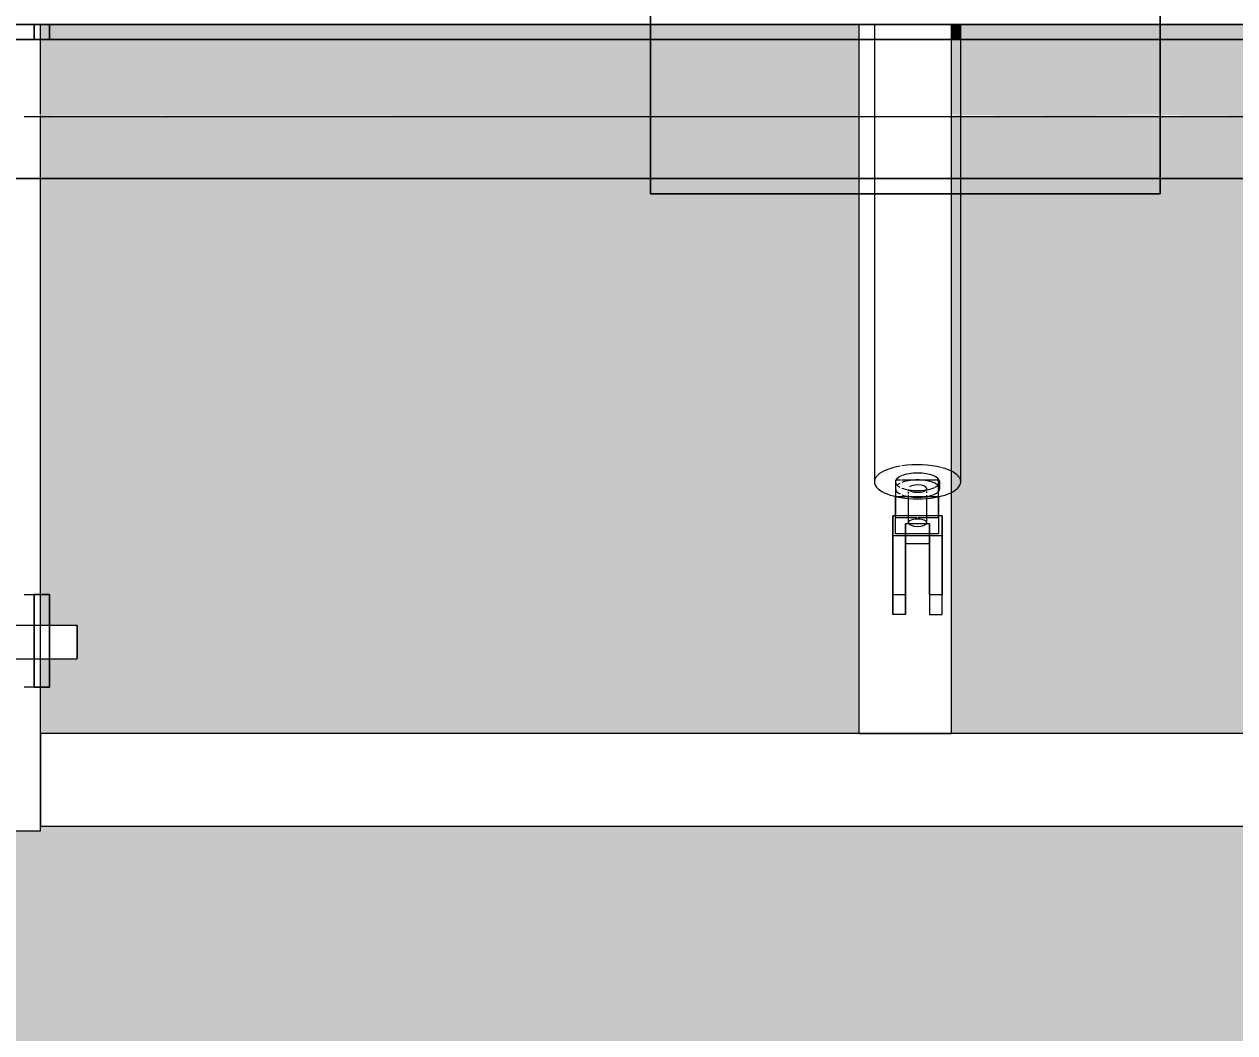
# Model space of a CAD drawing. Header units: millimetres. Extents: x 39486 to 115248, y -1987 to 27400.
# Drawn here: x 75351.9 to 75743.8, y 6134.8 to 6461.3 of the extents above; entities that cross this region are included whole.
import ezdxf

# ---------------------------------------------------------------- set-up
doc = ezdxf.new("R2010")
doc.units = ezdxf.units.MM
for name, color, linetype, lineweight in [('0-1', 7, 'Continuous', 9), ('A-ANNO-DIMS', 7, 'Continuous', 9), ('A-ANNO-DIMS-25', 7, 'Continuous', 9)]:
    doc.layers.add(name, color=color, linetype=linetype, lineweight=lineweight)
for name, color, linetype, lineweight, true_color in [('I-FURN-101', 7, 'Continuous', 9, 0xe2e2e2), ('I-FURN-14', 7, 'Continuous', 9, 0xe0e0e0), ('I-FURN-2', 7, 'Continuous', 9, 0xacacac), ('I-FURN-20', 7, 'Continuous', 9, 0xd3d3d3), ('I-FURN-3', 7, 'Continuous', 9, 0xc0c0c0), ('I-FURN-53', 7, 'Continuous', 9, 0xc3c3c3), ('I-FURN-54', 7, 'Continuous', 9, 0xaaaaaa), ('I-FURN-58', 7, 'Continuous', 9, 0xe7a7a7), ('I-FURN-61', 7, 'Continuous', 9, 0xde9d9d), ('I-FURN-63', 7, 'Continuous', 9, 0xd07474), ('I-FURN-64', 7, 'Continuous', 9, 0xe28686), ('I-FURN-67', 7, 'Continuous', 9, 0xc5c5c5), ('I-FURN-72', 7, 'Continuous', 9, 0xde8282), ('I-FURN-76', 7, 'Continuous', 9, 0xbc3939), ('I-FURN-77', 7, 'Continuous', 9, 0xd65353), ('I-FURN-80', 7, 'Continuous', 9, 0xd6d6d6), ('I-FURN-83', 7, 'Continuous', 9, 0x868686), ('I-FURN-85', 7, 'Continuous', 9, 0xc34040), ('I-FURN-88', 7, 'Continuous', 9, 0xd55252), ('I-FURN-91', 7, 'Continuous', 9, 0xd38686), ('I-FURN-92', 7, 'Continuous', 9, 0xd0d0d0), ('I-FURN-93', 7, 'Continuous', 9, 0xa0a0a0), ('I-FURN-94', 7, 'Continuous', 9, 0x787878)]:
    doc.layers.add(name, color=color, linetype=linetype, lineweight=lineweight, true_color=true_color)
doc.layers.add('I-FURN-109', color=7, linetype='Continuous', lineweight=9, true_color=0x7f7f7f, transparency=0.7)
doc.styles.add('ISOCPEUR_1', font='isocpeur.ttf', dxfattribs={"width": 0.9, "height": 62.5})
doc.dimstyles.new('ISO-2_5_0_9К_БОЛЬШОЙ_1', dxfattribs={"dimscale": 304.8, "dimtxt": 62.248823, "dimasz": 0.123031, "dimexe": 0.098425, "dimexo": 0.246063, "dimgap": 0, "dimtad": 1, "dimdec": 0, "dimrnd": 10, "dimzin": 0, "dimdsep": 46, "dimtxsty": 'ISOCPEUR_1', "dimblk1": 'OBLIQUE', "dimblk2": 'OBLIQUE', "dimsah": 1, "dimcen": 0.09, "dimdle": 0.098425, "dimazin": 0, "dimtfac": 1, "dimtdec": 4, "dimtix": 1, "dimtmove": 0, "dimatfit": 3, "dimfxl": 1, "dimtvp": 1, "dimtolj": 1, "dimtzin": 0, "dimarcsym": 2})

# ---------------------------------------------------------------- blocks, each defined once
blk = doc.blocks.new('Sports-Recreation_Goals-Nets_Unisport_Upward-Hinged-Practice-Basketball-Goall - 5_13-V51-Развертка 2_19-1')
at = {"layer": '0-1'}
for p, q in [((48450.42, 6461.19), (48450.42, 6456.34)), ((48478.42, 6456.34), (48478.42, 6461.19)), ((48450.42, 6456.34), (48450.42, 6431.87)), ((48478.42, 6431.93), (48478.42, 6456.34)), ((48450.42, 6431.87), (48450.42, 6411.33)), ((48478.42, 6411.33), (48478.42, 6431.87)), ((48175.18, 6431.43), (48377.92, 6431.43)), ((48377.92, 6431.43), (48542.92, 6431.43)), ((48542.92, 6431.43), (48745.18, 6431.43)), ((48450.42, 6411.33), (48450.42, 6406.34)), ((48478.42, 6406.34), (48478.42, 6411.33)), ((48450.42, 6406.34), (48450.42, 6313.13)), ((48478.42, 6313.13), (48478.42, 6406.34)), ((48457.26, 6313.13), (48457.26, 6310.93)), ((48461.42, 6310.57), (48461.42, 6310.23)), ((48467.42, 6310.33), (48467.42, 6310.71)), ((48471.58, 6310.93), (48471.58, 6313.13)), ((48461.42, 6309.84), (48461.42, 6309.3)), ((48461.42, 6308.97), (48461.42, 6308.59)), ((48461.42, 6308.34), (48461.42, 6307.84)), ((48461.42, 6307.84), (48461.42, 6299.9)), ((48467.42, 6309.53), (48467.42, 6310.05)), ((48467.42, 6307.84), (48467.42, 6308.78)), ((48467.42, 6299.9), (48467.42, 6307.84)), ((48175.18, 6266.59), (48145.18, 6266.59)), ((48178.44, 6266.59), (48175.18, 6266.59)), ((48183.38, 6266.59), (48178.44, 6266.59)), ((48192.35, 6266.59), (48183.38, 6266.59)), ((48145.18, 6255.81), (48175.18, 6255.81)), ((48175.18, 6255.81), (48178.44, 6255.81)), ((48178.44, 6255.81), (48183.38, 6255.81)), ((48183.38, 6255.81), (48192.35, 6255.81))]:
    blk.add_line(p, q, dxfattribs=at)
at = {"layer": 'I-FURN-101'}
for p, q in [((48457.22, 6313.13), (48457.22, 6310.93)), ((48471.14, 6311.59), (48471.14, 6313.18)), ((48471.14, 6310.88), (48471.14, 6311.55))]:
    blk.add_line(p, q, dxfattribs=at)
at = {"layer": 'I-FURN-14'}
blk.add_line((48462.94, 6308.34), (48465.48, 6308.34), dxfattribs=at)
for start_param, end_param in [(3.926991, 4.712389), (4.712389, 5.386183)]:
    blk.add_ellipse((48464.42, 6310.93), major_axis=(3, 0), ratio=0.394708, start_param=start_param, end_param=end_param, dxfattribs=at)
at = {"layer": 'I-FURN-2'}
for p, q in [((48180.42, 6276.65), (48180.42, 6411.33)), ((48445.42, 6406.34), (48445.42, 6231.65)), ((48475.42, 6231.65), (48475.42, 6309.87)), ((48457.22, 6302.09), (48456.42, 6302.09)), ((48456.42, 6302.09), (48456.42, 6295.74)), ((48472.42, 6302.09), (48471.14, 6302.09)), ((48472.42, 6295.74), (48472.42, 6302.09)), ((48456.42, 6294.93), (48456.42, 6270.2)), ((48457.22, 6296.25), (48457.22, 6298.18)), ((48471.14, 6296.25), (48457.22, 6296.25)), ((48471.14, 6298.18), (48471.14, 6296.25)), ((48472.42, 6270.2), (48472.42, 6294.93)), ((48460.51, 6270.2), (48460.51, 6293.15)), ((48460.51, 6293.15), (48468.32, 6293.15)), ((48468.32, 6293.15), (48468.32, 6270.2)), ((48175.18, 6276.65), (48178.44, 6276.65)), ((48460.51, 6270.2), (48456.42, 6270.2)), ((48468.32, 6270.2), (48472.42, 6270.2)), ((48192.35, 6266.59), (48192.35, 6257.61)), ((48192.35, 6257.61), (48192.35, 6255.92)), ((48178.44, 6246.65), (48175.18, 6246.65)), ((48180.42, 6200.15), (48180.42, 6246.65)), ((48740.42, 6231.65), (48180.42, 6231.65)), ((48180.42, 6231.65), (48180.42, 6201.65)), ((48445.42, 6231.65), (48475.42, 6231.65)), ((48180.42, 6201.65), (48740.42, 6201.65)), ((48140.82, 6200.15), (48180.42, 6200.15))]:
    blk.add_line(p, q, dxfattribs=at)
at = {"layer": 'I-FURN-20'}
for p, q in [((48457.22, 6310.25), (48457.22, 6308.51)), ((48471.14, 6308.38), (48471.14, 6310.25)), ((48457.86, 6308.34), (48459.05, 6308.34)), ((48459.07, 6308.34), (48461.73, 6308.34)), ((48461.77, 6308.34), (48462.87, 6308.34)), ((48465.54, 6308.34), (48466.75, 6308.34)), ((48466.81, 6308.34), (48469.76, 6308.34)), ((48469.79, 6308.34), (48470.98, 6308.34))]:
    blk.add_line(p, q, dxfattribs=at)
for centre, start_param, end_param in [((48464.42, 6313.13), 3.141593, 3.783824), ((48464.42, 6313.13), 3.926991, 4.287709), ((48464.42, 6313.13), 4.32348, 4.712389), ((48464.42, 6313.13), 4.712389, 5.085161), ((48464.42, 6313.13), 5.133242, 5.594997), ((48464.42, 6313.13), 5.643652, 6.283185), ((48464.42, 6310.93), 3.407465, 3.804597), ((48464.42, 6310.93), 3.926991, 4.294444), ((48464.42, 6310.93), 4.303282, 4.712389), ((48464.42, 6310.93), 4.712389, 5.104522), ((48464.42, 6310.93), 5.117889, 5.609219), ((48464.42, 6310.93), 5.627231, 6.032518)]:
    blk.add_ellipse(centre, major_axis=(7.16, 0), ratio=0.394708, start_param=start_param, end_param=end_param, dxfattribs=at)
at = {"layer": 'I-FURN-3'}
for p, q in [((48377.92, 6536.32), (48377.92, 6406.34)), ((48542.92, 6536.32), (48542.92, 6406.34)), ((48377.92, 6461.19), (47910.44, 6461.19)), ((48810.29, 6461.19), (48542.92, 6461.19)), ((48377.92, 6411.33), (47860.42, 6411.33)), ((48810.29, 6411.33), (48542.92, 6411.33)), ((48377.92, 6406.34), (48542.92, 6406.34)), ((48457.22, 6308.34), (48457.86, 6308.34)), ((48457.22, 6298.18), (48457.22, 6308.34)), ((48471.14, 6308.34), (48471.14, 6298.18)), ((48456.42, 6295.74), (48472.42, 6295.74)), ((48456.42, 6295.74), (48456.42, 6294.93)), ((48472.42, 6294.93), (48472.42, 6295.74)), ((48183.38, 6276.65), (48178.44, 6276.65)), ((48178.44, 6276.65), (48178.44, 6246.65)), ((48183.38, 6246.65), (48183.38, 6276.65)), ((48178.44, 6246.65), (48183.38, 6246.65))]:
    blk.add_line(p, q, dxfattribs=at)
for start_param, end_param in [(3.141593, 4.712389), (4.712389, 6.283185)]:
    blk.add_ellipse((48464.42, 6313.13), major_axis=(14, 0), ratio=0.394708, start_param=start_param, end_param=end_param, dxfattribs=at)
at = {"layer": 'I-FURN-53'}
for p, q in [((48178.45, 6456.34), (48178.45, 6461.19)), ((48178.45, 6461.19), (48178.45, 6456.34)), ((48183.38, 6461.19), (48183.38, 6456.34)), ((48142.32, 6456.34), (48178.45, 6456.34)), ((48183.38, 6456.34), (48178.45, 6456.34))]:
    blk.add_line(p, q, dxfattribs=at)
at = {"layer": 'I-FURN-54'}
for p, q in [((48183.38, 6456.34), (48183.38, 6461.19)), ((48377.92, 6456.34), (47910.43, 6456.34)), ((48137.38, 6456.34), (48183.38, 6456.34)), ((48810.29, 6456.34), (48542.92, 6456.34))]:
    blk.add_line(p, q, dxfattribs=at)
at = {"layer": 'I-FURN-58'}
blk.add_line((48475.42, 6456.34), (48475.42, 6461.19), dxfattribs=at)
at = {"layer": 'I-FURN-61'}
blk.add_line((48475.42, 6431.87), (48475.42, 6456.34), dxfattribs=at)
at = {"layer": 'I-FURN-63'}
for p, q in [((48445.42, 6456.34), (48445.42, 6431.87)), ((48475.42, 6411.33), (48475.42, 6431.87))]:
    blk.add_line(p, q, dxfattribs=at)
at = {"layer": 'I-FURN-64'}
blk.add_line((48475.42, 6406.34), (48475.42, 6411.33), dxfattribs=at)
at = {"layer": 'I-FURN-67'}
for p, q in [((48475.42, 6309.87), (48475.42, 6406.34)), ((48458.92, 6313.66), (48457.22, 6313.66)), ((48457.22, 6313.66), (48457.22, 6313.13)), ((48457.22, 6310.96), (48457.22, 6310.25)), ((48470.62, 6313.66), (48459.2, 6313.66)), ((48471.14, 6313.18), (48471.14, 6313.66)), ((48471.14, 6310.25), (48471.14, 6310.88)), ((48457.22, 6308.34), (48457.22, 6301.57)), ((48471.14, 6301.57), (48471.14, 6308.34)), ((48456.42, 6276.56), (48456.42, 6302.09)), ((48461.42, 6302.09), (48457.22, 6302.09)), ((48457.22, 6296.25), (48457.22, 6301.57)), ((48457.22, 6301.57), (48461.42, 6301.57)), ((48461.83, 6299.51), (48460.51, 6299.51)), ((48460.51, 6299.51), (48460.51, 6295.88)), ((48460.51, 6295.88), (48460.51, 6299.51)), ((48468.32, 6299.51), (48467.01, 6299.51)), ((48471.14, 6302.09), (48467.28, 6302.09)), ((48467.32, 6301.57), (48471.14, 6301.57)), ((48468.32, 6296.25), (48468.32, 6299.51)), ((48468.32, 6299.51), (48468.32, 6296.25)), ((48471.14, 6301.57), (48471.14, 6296.25)), ((48472.42, 6302.09), (48472.42, 6276.56)), ((48460.51, 6295.74), (48460.51, 6276.56)), ((48460.51, 6293.15), (48460.51, 6295.74)), ((48468.32, 6276.56), (48468.32, 6296.15)), ((48468.32, 6296.15), (48468.32, 6293.15)), ((48175.18, 6276.65), (48183.38, 6276.65)), ((48178.44, 6266.53), (48178.44, 6276.65)), ((48180.42, 6266.52), (48180.42, 6276.65)), ((48183.38, 6276.65), (48183.38, 6266.51)), ((48460.51, 6276.56), (48456.42, 6276.56)), ((48456.42, 6270.2), (48456.42, 6276.56)), ((48460.51, 6276.56), (48460.51, 6270.2)), ((48472.42, 6276.56), (48468.32, 6276.56)), ((48468.32, 6276.56), (48468.32, 6270.2)), ((48472.42, 6270.2), (48472.42, 6276.56)), ((48192.35, 6264.78), (48192.35, 6266.58)), ((48192.35, 6255.92), (48192.35, 6264.78)), ((48178.44, 6246.65), (48178.44, 6255.86)), ((48180.42, 6246.65), (48180.42, 6255.87)), ((48183.38, 6255.88), (48183.38, 6246.65)), ((48183.38, 6246.65), (48175.18, 6246.65))]:
    blk.add_line(p, q, dxfattribs=at)
for centre, major_axis, start_param, end_param in [((48464.42, 6313.13), (14, 0), 1.985033, 2.337712), ((48464.42, 6313.13), (14, 0), 0.990254, 1.945151), ((48464.42, 6313.13), (14, 0), 2.76744, 2.966765), ((48464.42, 6313.13), (14, 0), 2.356194, 2.73779), ((48464.42, 6313.13), (7.16, 0), 2.403418, 3.141593), ((48464.42, 6313.13), (7.16, 0), 1.570796, 2.356194), ((48464.42, 6313.13), (7.16, 0), 0, 1.570796), ((48464.42, 6313.13), (14, 0), 0.788882, 0.973822), ((48464.42, 6313.13), (14, 0), 0.402106, 0.785398), ((48464.42, 6313.13), (14, 0), 0.194703, 0.370633), ((48464.42, 6313.13), (14, 0), 0, 0.189477), ((48464.42, 6313.13), (14, 0), 2.975121, 3.141593), ((48464.42, 6310.93), (7.16, 0), 3.141593, 3.407465), ((48464.42, 6310.93), (7.16, 0), 2.508905, 2.708073), ((48464.42, 6310.93), (3, 0), 1.570796, 2.661523), ((48464.42, 6310.93), (7.16, 0), 1.570796, 1.655391), ((48464.42, 6310.93), (7.16, 0), 1.504724, 1.570796), ((48464.42, 6310.93), (3, 0), 0.053737, 1.570796), ((48464.42, 6310.93), (7.16, 0), 0.53197, 1.134161), ((48464.42, 6310.93), (7.16, 0), 6.032518, 6.283185), ((48464.42, 6299.9), (3, 0), 3.141593, 4.712389), ((48464.42, 6299.9), (3, 0), 4.712389, 6.283185)]:
    blk.add_ellipse(centre, major_axis=major_axis, ratio=0.394708, start_param=start_param, end_param=end_param, dxfattribs=at)
at = {"layer": 'I-FURN-72'}
blk.add_line((48445.42, 6461.19), (48445.42, 6456.34), dxfattribs=at)
at = {"layer": 'I-FURN-76'}
blk.add_line((48445.42, 6431.87), (48445.42, 6411.33), dxfattribs=at)
at = {"layer": 'I-FURN-77'}
blk.add_line((48445.42, 6411.33), (48445.42, 6406.34), dxfattribs=at)
at = {"layer": 'I-FURN-80'}
for p, q in [((48457.22, 6313.66), (48457.22, 6313.13)), ((48457.22, 6313.13), (48457.22, 6311.64)), ((48457.22, 6311.48), (48457.22, 6310.96)), ((48457.22, 6310.93), (48457.22, 6308.51)), ((48470.95, 6313.66), (48470.62, 6313.66)), ((48471.14, 6313.18), (48471.14, 6313.66)), ((48471.14, 6311.59), (48471.14, 6313.18)), ((48471.14, 6310.88), (48471.14, 6311.55)), ((48471.14, 6308.38), (48471.14, 6310.88)), ((48467.28, 6302.09), (48461.56, 6302.09)), ((48461.68, 6301.57), (48464.18, 6301.57)), ((48467.01, 6299.51), (48461.83, 6299.51)), ((48464.54, 6301.57), (48467.32, 6301.57)), ((48178.44, 6257.61), (48178.44, 6266.53)), ((48180.42, 6255.87), (48180.42, 6266.52)), ((48183.38, 6266.51), (48183.38, 6255.88)), ((48178.44, 6255.86), (48178.44, 6257.44))]:
    blk.add_line(p, q, dxfattribs=at)
for centre, major_axis, start_param, end_param in [((48464.42, 6310.93), (7.16, 0), 1.655391, 2.356194), ((48464.42, 6310.93), (3, 0), 3.606268, 3.926991), ((48464.42, 6310.93), (7.16, 0), 1.134161, 1.504724), ((48464.42, 6310.93), (3, 0), 5.386183, 5.872919), ((48464.42, 6310.93), (3, 0), 6.013396, 6.283185), ((48464.42, 6310.93), (7.16, 0), 0.21864, 0.523599), ((48464.42, 6310.93), (7.16, 0), 0.0942, 0.209882), ((48464.42, 6299.9), (3, 0), 0, 3.141593)]:
    blk.add_ellipse(centre, major_axis=major_axis, ratio=0.394708, start_param=start_param, end_param=end_param, dxfattribs=at)
at = {"layer": 'I-FURN-83'}
for p, q in [((47910.44, 6461.19), (48377.92, 6461.19)), ((48542.92, 6461.19), (48810.29, 6461.19)), ((47910.43, 6456.34), (48377.92, 6456.34)), ((48542.92, 6456.34), (48810.29, 6456.34)), ((47860.42, 6411.33), (48377.92, 6411.33)), ((48542.92, 6411.33), (48810.29, 6411.33))]:
    blk.add_line(p, q, dxfattribs=at)
at = {"layer": 'I-FURN-85'}
for p, q in [((48377.92, 6461.19), (48542.92, 6461.19)), ((48377.92, 6456.34), (48542.92, 6456.34)), ((48377.92, 6411.33), (48542.92, 6411.33))]:
    blk.add_line(p, q, dxfattribs=at)
at = {"layer": 'I-FURN-88'}
blk.add_line((48542.92, 6456.34), (48377.92, 6456.34), dxfattribs=at)
at = {"layer": 'I-FURN-91'}
for p, q in [((48377.92, 6406.34), (48377.92, 6536.32)), ((48542.92, 6406.34), (48542.92, 6536.32)), ((48542.92, 6461.19), (48377.92, 6461.19)), ((48542.92, 6411.33), (48377.92, 6411.33)), ((48542.92, 6406.34), (48377.92, 6406.34))]:
    blk.add_line(p, q, dxfattribs=at)
at = {"layer": 'I-FURN-92'}
blk.add_line((48180.42, 6456.34), (48180.42, 6461.19), dxfattribs=at)
at = {"layer": 'I-FURN-93'}
for p, q in [((48180.42, 6449.62), (48180.42, 6456.34)), ((48180.42, 6432.15), (48180.42, 6449.48))]:
    blk.add_line(p, q, dxfattribs=at)
at = {"layer": 'I-FURN-94'}
blk.add_line((48180.42, 6411.33), (48180.42, 6431.7), dxfattribs=at)
blk = doc.blocks.new('Мат в спортивном зале - Т8-31176864-Развертка 2_19-1')
at = {"layer": 'I-FURN-109'}
h = blk.add_hatch(color=256, dxfattribs=at)
h.paths.add_polyline_path([(48478.4, 6431.87), (48478.15, 6431.87), (48478.35, 6431.87)])
h.paths.add_polyline_path([(48478.4, 6431.93), (48478.13, 6456.34), (48475.42, 6456.34), (48475.42, 6431.94), (48478.35, 6431.93)])
h.paths.add_polyline_path([(48478.41, 6511.33), (48478.15, 6536.32), (48475.42, 6536.32), (48475.42, 6511.33), (48478.41, 6511.33)])
h = blk.add_hatch(color=256, dxfattribs=at)
h.paths.add_polyline_path([(48183.38, 6461.19), (48183.38, 6461.33), (48180.42, 6461.19)])
h.paths.add_polyline_path([(48740.42, 6461.19), (48740.42, 6461.33), (48737.43, 6461.19)])
h = blk.add_hatch(color=256, dxfattribs=at)
h.paths.add_polyline_path([(48737.43, 6456.34), (48737.43, 6461.19), (48542.92, 6461.19), (48542.92, 6456.34), (48718.36, 6456.34)])
h.paths.add_polyline_path([(48740.42, 6456.34), (48740.42, 6456.34), (48737.43, 6456.34)])
h.paths.add_polyline_path([(48183.38, 6456.34), (48377.92, 6456.34), (48377.92, 6461.19), (48183.38, 6461.19), (48183.38, 6456.61)])
h.paths.add_polyline_path([(48183.38, 6456.34), (48183.38, 6456.34), (48180.42, 6456.34)])
h.paths.add_polyline_path([(48780.82, 6456.34), (48780.82, 6461.19), (48780.42, 6461.19), (48780.42, 6456.34)])
h = blk.add_hatch(color=256, dxfattribs=at)
h.paths.add_polyline_path([(48740.42, 6456.34), (48740.42, 6461.19), (48737.43, 6461.19), (48737.43, 6456.34)])
h.paths.add_polyline_path([(48183.38, 6456.34), (48183.38, 6461.19), (48180.42, 6461.19), (48180.42, 6456.34)])
h = blk.add_hatch(color=256, dxfattribs=at)
h.paths.add_polyline_path([(48398.22, 6456.34), (48445.42, 6456.34), (48445.42, 6461.19), (48377.92, 6461.19), (48377.92, 6456.34), (48396.89, 6456.34)])
h.paths.add_polyline_path([(48542.92, 6456.34), (48542.92, 6461.19), (48478.38, 6461.19), (48478.42, 6456.34), (48532.32, 6456.34)])
for points in [[(48478.37, 6456.34), (48478.37, 6456.34), (48478.13, 6461.19), (48475.42, 6461.19), (48475.42, 6456.34), (48478.34, 6456.34)], [(48477.45, 6406.34), (48478.41, 6406.34), (48478.15, 6411.33), (48475.42, 6411.33), (48475.42, 6406.34), (48477.36, 6406.34)]]:
    blk.add_hatch(color=256, dxfattribs=at).paths.add_polyline_path(points)
h = blk.add_hatch(color=256, dxfattribs=at)
h.paths.add_polyline_path([(48611.26, 6411.33), (48740.42, 6411.33), (48740.42, 6431.7), (48669.68, 6431.78), (48631.93, 6431.6), (48542.92, 6431.56), (48542.92, 6411.33), (48571.41, 6411.33)])
h.paths.add_polyline_path([(48180.42, 6411.33), (48377.92, 6411.33), (48377.92, 6431.87), (48180.42, 6431.67)])
h.paths.add_polyline_path([(48780.82, 6411.33), (48780.82, 6456.34), (48780.42, 6456.34), (48780.42, 6411.33)])
h = blk.add_hatch(color=256, dxfattribs=at)
h.paths.add_polyline_path([(48571.41, 6431.56), (48740.42, 6431.96), (48740.42, 6456.34), (48542.92, 6456.34), (48542.92, 6431.76), (48560.68, 6431.63)])
h.paths.add_polyline_path([(48318.34, 6431.62), (48377.92, 6431.87), (48377.92, 6456.34), (48180.42, 6456.34), (48180.42, 6431.7), (48236, 6431.87), (48288.42, 6431.87)])
h = blk.add_hatch(color=256, dxfattribs=at)
h.paths.add_polyline_path([(48478.4, 6431.87), (48519.37, 6431.79), (48542.92, 6432.04), (48542.92, 6456.34), (48478.37, 6456.34), (48478.41, 6431.93), (48478.4, 6431.87)])
h.paths.add_polyline_path([(48476.4, 6411.33), (48478.41, 6411.33), (48478.15, 6431.87), (48475.42, 6431.64), (48475.42, 6411.33), (48476.32, 6411.33)])
h.paths.add_polyline_path([(48424.91, 6431.87), (48445.42, 6431.87), (48445.42, 6456.34), (48377.92, 6456.34), (48377.92, 6431.87)])
h = blk.add_hatch(color=256, dxfattribs=at)
h.paths.add_polyline_path([(48527.18, 6411.33), (48542.92, 6411.33), (48542.92, 6431.76), (48519.37, 6431.79), (48493.68, 6431.74), (48478.4, 6431.64), (48478.41, 6411.33), (48519.37, 6411.33)])
h.paths.add_polyline_path([(48377.92, 6411.33), (48445.42, 6411.33), (48445.42, 6431.87), (48377.92, 6431.87)])
h = blk.add_hatch(color=256, dxfattribs=at)
h.paths.add_polyline_path([(48637.56, 4210), (48780.82, 4210), (48780.82, 6246.65), (48780.42, 6246.65), (48780.42, 6200.15), (48740.42, 6200.15), (48740.42, 6201.65), (48180.42, 6201.65), (48180.42, 6200.15), (48140.82, 6200.15), (48141, 4210), (48424.91, 4210)])
h.paths.add_polyline_path([(48613.82, 6231.65), (48740.42, 6231.65), (48740.42, 6246.65), (48737.42, 6246.65), (48737.42, 6255.88), (48730.9, 6255.92), (48730.9, 6266.48), (48737.42, 6266.57), (48737.42, 6276.65), (48740.42, 6276.65), (48740.42, 6411.33), (48542.92, 6411.33), (48542.92, 6406.34), (48478.41, 6406.34), (48478.41, 6313.12), (48477.33, 6311), (48475.42, 6309.87), (48475.42, 6231.65), (48519.37, 6231.65)])
h.paths.add_polyline_path([(48406.41, 6231.65), (48445.42, 6231.65), (48445.42, 6406.34), (48377.92, 6406.34), (48377.92, 6411.33), (48180.42, 6411.33), (48180.42, 6276.65), (48183.38, 6276.65), (48183.38, 6266.51), (48192.35, 6266.48), (48192.35, 6255.92), (48183.38, 6255.83), (48183.38, 6246.65), (48180.42, 6246.65), (48180.42, 6231.65), (48347.3, 6231.65)])
h.paths.add_polyline_path([(48780.42, 6276.65), (48780.82, 6276.65), (48780.82, 6411.33), (48780.42, 6411.33), (48780.42, 6367.22)])
h = blk.add_hatch(color=256, dxfattribs=at)
h.paths.add_polyline_path([(48519.37, 6406.34), (48542.92, 6406.34), (48542.92, 6411.33), (48478.41, 6411.33), (48478.41, 6406.34)])
h.paths.add_polyline_path([(48424.91, 6406.34), (48445.42, 6406.34), (48445.42, 6411.33), (48377.92, 6411.33), (48377.92, 6406.34)])
h = blk.add_hatch(color=256, dxfattribs=at)
h.paths.add_polyline_path([(48180.42, 6246.65), (48183.38, 6246.65), (48183.38, 6255.88), (48180.42, 6255.83), (48180.42, 6253.47)])
h.paths.add_polyline_path([(48780.82, 6246.65), (48780.82, 6255.87), (48780.42, 6255.81), (48780.42, 6246.65)])
h.paths.add_polyline_path([(48737.42, 6246.65), (48740.42, 6246.65), (48740.42, 6255.87), (48737.42, 6255.82)])
h.paths.add_polyline_path([(48737.42, 6266.51), (48740.42, 6266.57), (48740.42, 6276.65), (48737.42, 6276.65), (48737.42, 6266.57)])
h.paths.add_polyline_path([(48183.38, 6266.51), (48183.38, 6276.65), (48180.42, 6276.65), (48180.42, 6266.52)])
h.paths.add_polyline_path([(48780.82, 6266.53), (48780.82, 6276.65), (48780.42, 6276.65), (48780.42, 6266.53)])
h.paths.add_polyline_path([(48475.42, 6309.87), (48477.35, 6311.02), (48478.42, 6313.13), (48478.12, 6406.34), (48475.42, 6406.34), (48475.42, 6310.12)])
blk = doc.blocks.new('DIMBLOCK38-Развертка 2_19-1')
at = {"layer": 'A-ANNO-DIMS-25'}
for p, q in [((81498.07, 11890), (81498.07, 4180)), ((75401.71, 11860), (81528.07, 11860)), ((81498.07, 11860), (75401.71, 11860)), ((81449.59, 4210), (81528.07, 4210)), ((81498.07, 4210), (81449.59, 4210))]:
    blk.add_line(p, q, dxfattribs=at)
at = {"layer": 'A-ANNO-DIMS-25', "lineweight": 20}
for p, q in [((81498.07, 11860), (81479.32, 11878.75)), ((81498.07, 11860), (81516.82, 11841.25)), ((81498.07, 4210), (81479.32, 4228.75)), ((81498.07, 4210), (81516.82, 4191.25))]:
    blk.add_line(p, q, dxfattribs=at)
at = {"layer": 'A-ANNO-DIMS-25', "color": 0, "insert": (81416.42, 7955.99), "char_height": 62.5, "width": 189.6195, "attachment_point": 1, "rotation": 90, "line_spacing_factor": 1.149209, "style": 'ISOCPEUR_1'}
blk.add_mtext('7650', dxfattribs=at)
blk = doc.blocks.new('_Oblique')
at = {"color": 0, "linetype": 'ByBlock', "lineweight": -2}
blk.add_line((-0.5, -0.5), (0.5, 0.5), dxfattribs=at)

msp = doc.modelspace()

# ---------------------------------------------------------------- block references
at = {"layer": 'I-FURN-3'}
for name in ['Sports-Recreation_Goals-Nets_Unisport_Upward-Hinged-Practice-Basketball-Goall - 5_13-V51-Развертка 2_19-1', 'Мат в спортивном зале - Т8-31176864-Развертка 2_19-1']:
    msp.add_blockref(name, (27176.71, 0), dxfattribs=at)

# ---------------------------------------------------------------- dimensions: what is measured, and where the dimension line sits
at = {"layer": 'A-ANNO-DIMS'}
dim = msp.add_linear_dim(base=(81498.07, 4210), p1=(75326.71, 11860), p2=(81524.59, 4210), angle=90, dimstyle='ISO-2_5_0_9К_БОЛЬШОЙ_1', override={"dimpost": '<>', "dimfxl": 9845.616795}, dxfattribs=at)
dim.commit()
dim.dimension.update_dxf_attribs({"geometry": 'DIMBLOCK38-Развертка 2_19-1', "text_midpoint": (81466.82, 8035)})

doc.saveas('drawing.dxf')
